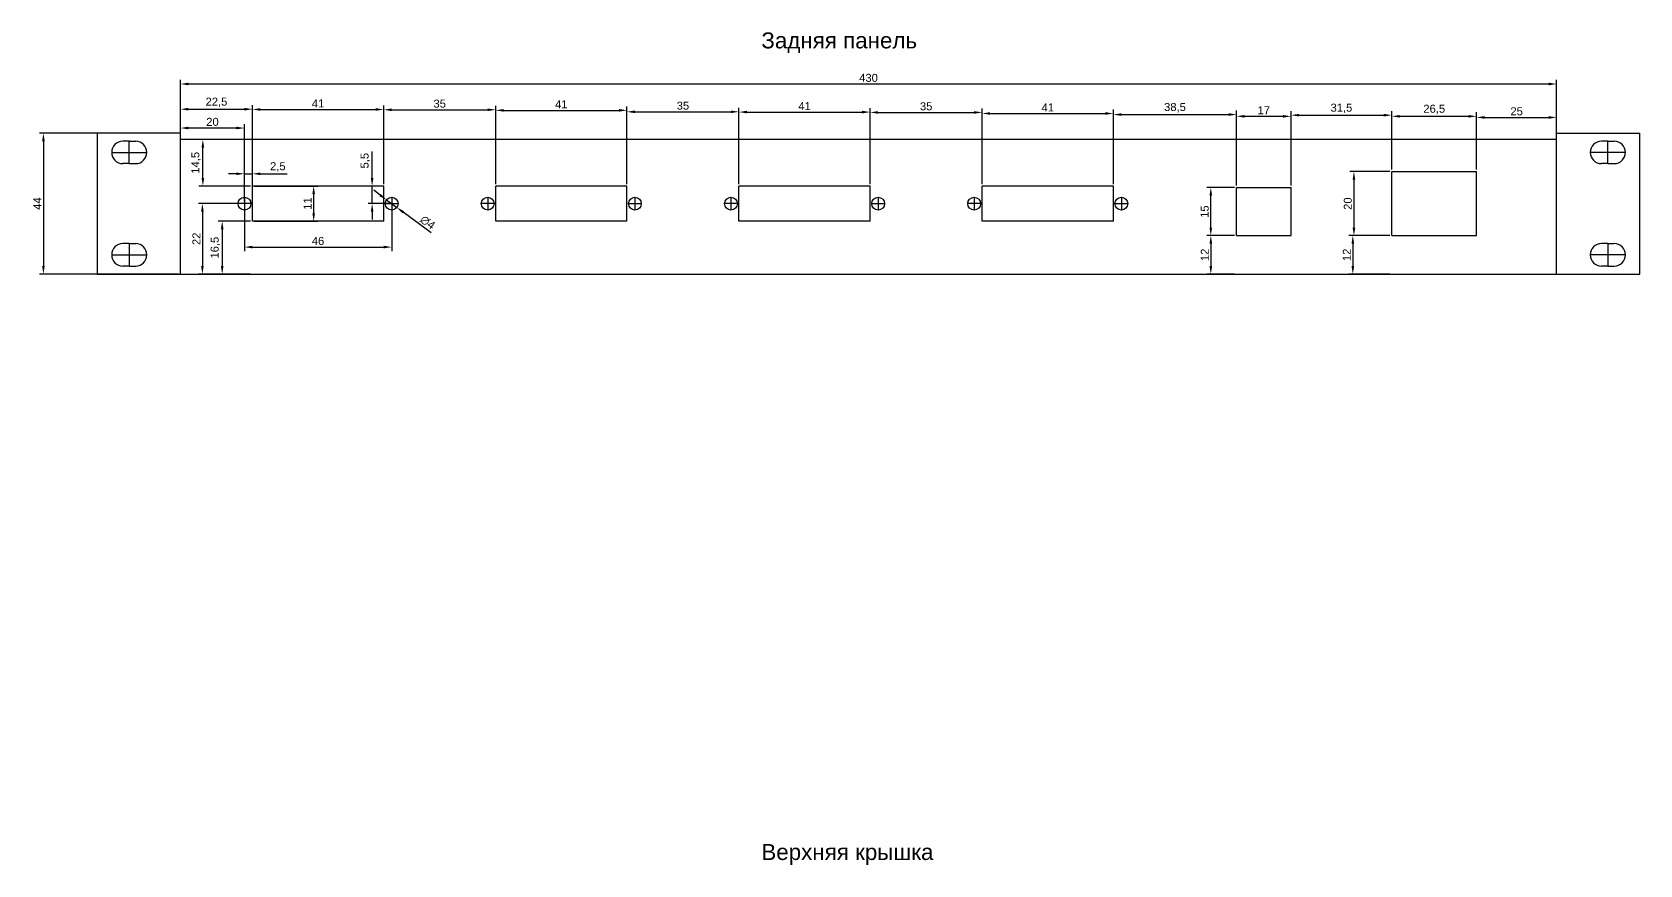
# Model space of a CAD drawing. Header units: millimetres. Extents: x 1397 to 3075, y -708 to 1076.
# Drawn here: x 2573 to 3075, y 816 to 1076 of the extents above; entities that cross this region are included whole.
import ezdxf

# ---------------------------------------------------------------- set-up
doc = ezdxf.new("R2010")
doc.units = ezdxf.units.MM
doc.layers.add('Dim', color=210, linetype='Continuous')
doc.styles.get("Standard").update_dxf_attribs({"font": 'arial.ttf'})
doc.dimstyles.new('ISO-25', dxfattribs={"dimtxt": 2.5, "dimasz": 2.5, "dimexe": 1.25, "dimexo": 0.625, "dimtad": 1, "dimtxsty": 'Standard', "dimcen": 2.5, "dimadec": 0, "dimazin": 0, "dimtfac": 1, "dimtmove": 0, "dimatfit": 3, "dimfxl": 1, "dimarcsym": 0})

# ---------------------------------------------------------------- blocks, each defined once
blk = doc.blocks.new('*D114')
at = {"layer": 'Defpoints', "color": 0, "transparency": 16777216}
for p in [(3049.19, 1059.86), (2619.19, 1042.5), (3049.19, 1044.5)]:
    blk.add_point(p, dxfattribs=at)
at = {"layer": 'Dim', "color": 0, "lineweight": -2, "transparency": 16777216}
for p, q in [((2619.19, 1043.12), (2619.19, 1061.11)), ((3049.19, 1045.12), (3049.19, 1061.11)), ((2621.69, 1059.86), (3046.69, 1059.86))]:
    blk.add_line(p, q, dxfattribs=at)
at = {"layer": 'Dim', "color": 0, "transparency": 16777216}
for points in [[(2621.69, 1060.28), (2621.69, 1059.45), (2619.19, 1059.86)], [(3046.69, 1060.28), (3046.69, 1059.45), (3049.19, 1059.86)]]:
    blk.add_solid(points, dxfattribs=at)
at = {"layer": 'Dim', "color": 0, "transparency": 16777216, "insert": (2834.19, 1061.77), "char_height": 2.5, "attachment_point": 5}
blk.add_mtext('430', dxfattribs=at)
blk = doc.blocks.new('*D115')
at = {"layer": 'Defpoints', "color": 0, "transparency": 16777216}
for p in [(2619.19, 1044.5), (2576.36, 1000.5), (2619.19, 1000.5)]:
    blk.add_point(p, dxfattribs=at)
at = {"layer": 'Dim', "color": 0, "lineweight": -2, "transparency": 16777216}
for p, q in [((2618.57, 1044.5), (2575.11, 1044.5)), ((2576.36, 1042), (2576.36, 1003)), ((2618.57, 1000.5), (2575.11, 1000.5))]:
    blk.add_line(p, q, dxfattribs=at)
at = {"layer": 'Dim', "color": 0, "transparency": 16777216}
for points in [[(2575.95, 1042), (2576.78, 1042), (2576.36, 1044.5)], [(2575.95, 1003), (2576.78, 1003), (2576.36, 1000.5)]]:
    blk.add_solid(points, dxfattribs=at)
at = {"layer": 'Dim', "color": 0, "transparency": 16777216, "insert": (2574.49, 1022.5), "char_height": 2.5, "attachment_point": 5, "rotation": 90}
blk.add_mtext('44', dxfattribs=at)
blk = doc.blocks.new('*D171')
at = {"layer": 'Defpoints', "color": 0, "transparency": 16777216}
for p in [(2966.19, 1049.77), (2949.19, 1027.5), (2966.19, 1027.5)]:
    blk.add_point(p, dxfattribs=at)
at = {"layer": 'Dim', "color": 0, "lineweight": -2, "transparency": 16777216}
for p, q in [((2949.19, 1028.12), (2949.19, 1051.02)), ((2966.19, 1028.12), (2966.19, 1051.02)), ((2951.69, 1049.77), (2963.69, 1049.77))]:
    blk.add_line(p, q, dxfattribs=at)
at = {"layer": 'Dim', "color": 0, "transparency": 16777216}
for points in [[(2951.69, 1050.18), (2951.69, 1049.35), (2949.19, 1049.77)], [(2963.69, 1050.18), (2963.69, 1049.35), (2966.19, 1049.77)]]:
    blk.add_solid(points, dxfattribs=at)
at = {"layer": 'Dim', "color": 0, "transparency": 16777216, "insert": (2957.69, 1051.65), "char_height": 2.5, "attachment_point": 5}
blk.add_mtext('17', dxfattribs=at)
blk = doc.blocks.new('*D172')
at = {"layer": 'Defpoints', "color": 0, "transparency": 16777216}
for p in [(2941.13, 1027.5), (2949.19, 1027.5), (2949.19, 1012.5)]:
    blk.add_point(p, dxfattribs=at)
at = {"layer": 'Dim', "color": 0, "lineweight": -2, "transparency": 16777216}
for p, q in [((2948.57, 1027.5), (2939.88, 1027.5)), ((2941.13, 1015), (2941.13, 1025)), ((2948.57, 1012.5), (2939.88, 1012.5))]:
    blk.add_line(p, q, dxfattribs=at)
at = {"layer": 'Dim', "color": 0, "transparency": 16777216}
for points in [[(2940.72, 1025), (2941.55, 1025), (2941.13, 1027.5)], [(2940.72, 1015), (2941.55, 1015), (2941.13, 1012.5)]]:
    blk.add_solid(points, dxfattribs=at)
at = {"layer": 'Dim', "color": 0, "transparency": 16777216, "insert": (2939.23, 1020), "char_height": 2.5, "attachment_point": 5, "rotation": 90}
blk.add_mtext('15', dxfattribs=at)
blk = doc.blocks.new('*D173')
at = {"layer": 'Defpoints', "color": 0, "transparency": 16777216}
for p in [(2949.19, 1012.5), (2941.13, 1000.5), (2949.19, 1000.5)]:
    blk.add_point(p, dxfattribs=at)
at = {"layer": 'Dim', "color": 0, "lineweight": -2, "transparency": 16777216}
for p, q in [((2948.57, 1012.5), (2939.88, 1012.5)), ((2941.13, 1010), (2941.13, 1003)), ((2948.57, 1000.5), (2939.88, 1000.5))]:
    blk.add_line(p, q, dxfattribs=at)
at = {"layer": 'Dim', "color": 0, "transparency": 16777216}
for points in [[(2940.72, 1010), (2941.55, 1010), (2941.13, 1012.5)], [(2940.72, 1003), (2941.55, 1003), (2941.13, 1000.5)]]:
    blk.add_solid(points, dxfattribs=at)
at = {"layer": 'Dim', "color": 0, "transparency": 16777216, "insert": (2939.25, 1006.5), "char_height": 2.5, "attachment_point": 5, "rotation": 90}
blk.add_mtext('12', dxfattribs=at)
blk = doc.blocks.new('DB25holl')
for p, q in [((43.5, 5.5), (2.5, 5.5)), ((2.5, -5.5), (2.5, 5.5)), ((43.5, -5.5), (43.5, 5.5)), ((2, 0), (-2, 0)), ((0, 2), (0, -2)), ((46, 2), (46, -2)), ((44, 0), (48, 0)), ((43.5, -5.5), (2.5, -5.5))]:
    blk.add_line(p, q)
for centre in [(0, 0), (46, 0)]:
    blk.add_circle(centre, 2)
blk = doc.blocks.new('*D263')
at = {"layer": 'Defpoints', "color": 0, "transparency": 16777216}
for p in [(2641.69, 1051.99), (2619.19, 1022.5), (2641.69, 1017)]:
    blk.add_point(p, dxfattribs=at)
at = {"layer": 'Dim', "color": 0, "lineweight": -2, "transparency": 16777216}
for p, q in [((2619.19, 1023.12), (2619.19, 1053.24)), ((2621.69, 1051.99), (2639.19, 1051.99)), ((2641.69, 1017.62), (2641.69, 1053.24))]:
    blk.add_line(p, q, dxfattribs=at)
at = {"layer": 'Dim', "color": 0, "transparency": 16777216}
for points in [[(2621.69, 1052.41), (2621.69, 1051.57), (2619.19, 1051.99)], [(2639.19, 1052.41), (2639.19, 1051.57), (2641.69, 1051.99)]]:
    blk.add_solid(points, dxfattribs=at)
at = {"layer": 'Dim', "color": 0, "transparency": 16777216, "insert": (2630.44, 1054.12), "char_height": 2.5, "attachment_point": 5}
blk.add_mtext('22,5', dxfattribs=at)
blk = doc.blocks.new('*D264')
at = {"layer": 'Defpoints', "color": 0, "transparency": 16777216}
for p in [(2639.19, 1022.5), (2626.05, 1000.5), (2639.19, 1000.5)]:
    blk.add_point(p, dxfattribs=at)
at = {"layer": 'Dim', "color": 0, "lineweight": -2, "transparency": 16777216}
for p, q in [((2638.57, 1022.5), (2624.8, 1022.5)), ((2626.05, 1020), (2626.05, 1003)), ((2638.57, 1000.5), (2624.8, 1000.5))]:
    blk.add_line(p, q, dxfattribs=at)
at = {"layer": 'Dim', "color": 0, "transparency": 16777216}
for points in [[(2625.63, 1020), (2626.46, 1020), (2626.05, 1022.5)], [(2625.63, 1003), (2626.46, 1003), (2626.05, 1000.5)]]:
    blk.add_solid(points, dxfattribs=at)
at = {"layer": 'Dim', "color": 0, "transparency": 16777216, "insert": (2624.17, 1011.5), "char_height": 2.5, "attachment_point": 5, "rotation": 90}
blk.add_mtext('22', dxfattribs=at)
blk = doc.blocks.new('*D266')
at = {"layer": 'Defpoints', "color": 0, "transparency": 16777216}
for p in [(2619.19, 1046.11), (2619.19, 1022.5), (2639.19, 1022.5)]:
    blk.add_point(p, dxfattribs=at)
at = {"layer": 'Dim', "color": 0, "lineweight": -2, "transparency": 16777216}
for p, q in [((2619.19, 1023.12), (2619.19, 1047.36)), ((2636.69, 1046.11), (2621.69, 1046.11)), ((2639.19, 1023.12), (2639.19, 1047.36))]:
    blk.add_line(p, q, dxfattribs=at)
at = {"layer": 'Dim', "color": 0, "transparency": 16777216}
for points in [[(2621.69, 1046.53), (2621.69, 1045.7), (2619.19, 1046.11)], [(2636.69, 1046.53), (2636.69, 1045.7), (2639.19, 1046.11)]]:
    blk.add_solid(points, dxfattribs=at)
at = {"layer": 'Dim', "color": 0, "transparency": 16777216, "insert": (2629.19, 1048.02), "char_height": 2.5, "attachment_point": 5}
blk.add_mtext('20', dxfattribs=at)
blk = doc.blocks.new('*D267')
at = {"layer": 'Defpoints', "color": 0, "transparency": 16777216}
for p in [(2682.69, 1051.9), (2641.69, 1028), (2682.69, 1028)]:
    blk.add_point(p, dxfattribs=at)
at = {"layer": 'Dim', "color": 0, "lineweight": -2, "transparency": 16777216}
for p, q in [((2641.69, 1028.62), (2641.69, 1053.15)), ((2644.19, 1051.9), (2680.19, 1051.9)), ((2682.69, 1028.62), (2682.69, 1053.15))]:
    blk.add_line(p, q, dxfattribs=at)
at = {"layer": 'Dim', "color": 0, "transparency": 16777216}
for points in [[(2644.19, 1052.32), (2644.19, 1051.49), (2641.69, 1051.9)], [(2680.19, 1052.32), (2680.19, 1051.49), (2682.69, 1051.9)]]:
    blk.add_solid(points, dxfattribs=at)
at = {"layer": 'Dim', "color": 0, "transparency": 16777216, "insert": (2662.19, 1053.78), "char_height": 2.5, "attachment_point": 5}
blk.add_mtext('41', dxfattribs=at)
blk = doc.blocks.new('*D268')
at = {"layer": 'Defpoints', "color": 0, "transparency": 16777216}
for p in [(2639.19, 1022.5), (2685.19, 1022.5), (2685.19, 1008.92)]:
    blk.add_point(p, dxfattribs=at)
at = {"layer": 'Dim', "color": 0, "lineweight": -2, "transparency": 16777216}
for p, q in [((2639.19, 1021.88), (2639.19, 1007.67)), ((2685.19, 1021.88), (2685.19, 1007.67)), ((2641.69, 1008.92), (2682.69, 1008.92))]:
    blk.add_line(p, q, dxfattribs=at)
at = {"layer": 'Dim', "color": 0, "transparency": 16777216}
for points in [[(2641.69, 1009.34), (2641.69, 1008.51), (2639.19, 1008.92)], [(2682.69, 1009.34), (2682.69, 1008.51), (2685.19, 1008.92)]]:
    blk.add_solid(points, dxfattribs=at)
at = {"layer": 'Dim', "color": 0, "transparency": 16777216, "insert": (2662.19, 1010.82), "char_height": 2.5, "attachment_point": 5}
blk.add_mtext('46', dxfattribs=at)
blk = doc.blocks.new('*D269')
at = {"layer": 'Defpoints', "color": 0, "transparency": 16777216}
for p in [(2641.69, 1017), (2632.23, 1000.5), (2641.69, 1000.5)]:
    blk.add_point(p, dxfattribs=at)
at = {"layer": 'Dim', "color": 0, "lineweight": -2, "transparency": 16777216}
for p, q in [((2641.07, 1017), (2630.98, 1017)), ((2632.23, 1014.5), (2632.23, 1003)), ((2641.07, 1000.5), (2630.98, 1000.5))]:
    blk.add_line(p, q, dxfattribs=at)
at = {"layer": 'Dim', "color": 0, "transparency": 16777216}
for points in [[(2631.81, 1014.5), (2632.65, 1014.5), (2632.23, 1017)], [(2631.81, 1003), (2632.65, 1003), (2632.23, 1000.5)]]:
    blk.add_solid(points, dxfattribs=at)
at = {"layer": 'Dim', "color": 0, "transparency": 16777216, "insert": (2630.1, 1008.75), "char_height": 2.5, "attachment_point": 5, "rotation": 90}
blk.add_mtext('16,5', dxfattribs=at)
blk = doc.blocks.new('*D270')
at = {"layer": 'Defpoints', "color": 0, "transparency": 16777216}
for p in [(2641.69, 1028), (2660.81, 1028), (2641.69, 1017)]:
    blk.add_point(p, dxfattribs=at)
at = {"layer": 'Dim', "color": 0, "lineweight": -2, "transparency": 16777216}
for p, q in [((2642.32, 1028), (2662.06, 1028)), ((2660.81, 1019.5), (2660.81, 1025.5)), ((2642.32, 1017), (2662.06, 1017))]:
    blk.add_line(p, q, dxfattribs=at)
at = {"layer": 'Dim', "color": 0, "transparency": 16777216}
for points in [[(2660.4, 1025.5), (2661.23, 1025.5), (2660.81, 1028)], [(2660.4, 1019.5), (2661.23, 1019.5), (2660.81, 1017)]]:
    blk.add_solid(points, dxfattribs=at)
at = {"layer": 'Dim', "color": 0, "transparency": 16777216, "insert": (2658.93, 1022.5), "char_height": 2.5, "attachment_point": 5, "rotation": 90}
blk.add_mtext('11', dxfattribs=at)
blk = doc.blocks.new('*D271')
at = {"layer": 'Defpoints', "color": 0, "transparency": 16777216}
for p in [(2626.19, 1042.5), (2641.69, 1042.5), (2641.69, 1028)]:
    blk.add_point(p, dxfattribs=at)
at = {"layer": 'Dim', "color": 0, "lineweight": -2, "transparency": 16777216}
for p, q in [((2641.07, 1042.5), (2624.94, 1042.5)), ((2626.19, 1030.5), (2626.19, 1040)), ((2641.07, 1028), (2624.94, 1028))]:
    blk.add_line(p, q, dxfattribs=at)
at = {"layer": 'Dim', "color": 0, "transparency": 16777216}
for points in [[(2625.77, 1040), (2626.61, 1040), (2626.19, 1042.5)], [(2625.77, 1030.5), (2626.61, 1030.5), (2626.19, 1028)]]:
    blk.add_solid(points, dxfattribs=at)
at = {"layer": 'Dim', "color": 0, "transparency": 16777216, "insert": (2624.06, 1035.25), "char_height": 2.5, "attachment_point": 5, "rotation": 90}
blk.add_mtext('14,5', dxfattribs=at)
blk = doc.blocks.new('*D272')
at = {"layer": 'Defpoints', "color": 0, "transparency": 16777216}
for p in [(2683.59, 1023.69), (2686.8, 1021.31)]:
    blk.add_point(p, dxfattribs=at)
at = {"layer": 'Dim', "color": 0, "lineweight": -2, "transparency": 16777216}
for p, q in [((2681.58, 1025.18), (2679.57, 1026.67)), ((2683.59, 1023.69), (2686.8, 1021.31)), ((2697.5, 1013.36), (2688.8, 1019.82))]:
    blk.add_line(p, q, dxfattribs=at)
at = {"layer": 'Dim', "color": 0, "transparency": 16777216}
for points in [[(2681.83, 1025.52), (2681.33, 1024.85), (2683.59, 1023.69)], [(2689.05, 1020.15), (2688.55, 1019.48), (2686.8, 1021.31)]]:
    blk.add_solid(points, dxfattribs=at)
at = {"layer": 'Dim', "color": 0, "transparency": 16777216, "insert": (2696.43, 1016.61), "char_height": 2.5, "attachment_point": 5, "rotation": 323.3951}
blk.add_mtext('∅4', dxfattribs=at)
blk = doc.blocks.new('*D273')
at = {"layer": 'Defpoints', "color": 0, "transparency": 16777216}
for p in [(2641.69, 1031.82), (2641.69, 1028), (2639.19, 1022.5)]:
    blk.add_point(p, dxfattribs=at)
at = {"layer": 'Dim', "color": 0, "lineweight": -2, "transparency": 16777216}
for p, q in [((2636.69, 1031.82), (2634.19, 1031.82)), ((2639.19, 1023.12), (2639.19, 1033.07)), ((2639.19, 1031.82), (2641.69, 1031.82)), ((2641.69, 1028.62), (2641.69, 1033.07)), ((2644.19, 1031.82), (2652.55, 1031.82))]:
    blk.add_line(p, q, dxfattribs=at)
at = {"layer": 'Dim', "color": 0, "transparency": 16777216}
for points in [[(2636.69, 1032.23), (2636.69, 1031.4), (2639.19, 1031.82)], [(2644.19, 1032.23), (2644.19, 1031.4), (2641.69, 1031.82)]]:
    blk.add_solid(points, dxfattribs=at)
at = {"layer": 'Dim', "color": 0, "transparency": 16777216, "insert": (2649.62, 1033.94), "char_height": 2.5, "attachment_point": 5}
blk.add_mtext('2,5', dxfattribs=at)
blk = doc.blocks.new('*D275')
at = {"layer": 'Defpoints', "color": 0, "transparency": 16777216}
for p in [(2679.07, 1028), (2682.69, 1028), (2685.19, 1022.5)]:
    blk.add_point(p, dxfattribs=at)
at = {"layer": 'Dim', "color": 0, "lineweight": -2, "transparency": 16777216}
for p, q in [((2679.07, 1030.5), (2679.07, 1038.82)), ((2682.07, 1028), (2677.82, 1028)), ((2679.07, 1022.5), (2679.07, 1028)), ((2684.57, 1022.5), (2677.82, 1022.5)), ((2679.07, 1020), (2679.07, 1017.5))]:
    blk.add_line(p, q, dxfattribs=at)
at = {"layer": 'Dim', "color": 0, "transparency": 16777216}
for points in [[(2678.65, 1030.5), (2679.49, 1030.5), (2679.07, 1028)], [(2678.65, 1020), (2679.49, 1020), (2679.07, 1022.5)]]:
    blk.add_solid(points, dxfattribs=at)
at = {"layer": 'Dim', "color": 0, "transparency": 16777216, "insert": (2676.95, 1035.91), "char_height": 2.5, "attachment_point": 5, "rotation": 90}
blk.add_mtext('5,5', dxfattribs=at)
blk = doc.blocks.new('*D276')
at = {"layer": 'Defpoints', "color": 0, "transparency": 16777216}
for p in [(2717.69, 1051.8), (2682.69, 1028), (2717.69, 1028)]:
    blk.add_point(p, dxfattribs=at)
at = {"layer": 'Dim', "color": 0, "lineweight": -2, "transparency": 16777216}
for p, q in [((2682.69, 1028.62), (2682.69, 1053.05)), ((2685.19, 1051.8), (2715.19, 1051.8)), ((2717.69, 1028.62), (2717.69, 1053.05))]:
    blk.add_line(p, q, dxfattribs=at)
at = {"layer": 'Dim', "color": 0, "transparency": 16777216}
for points in [[(2685.19, 1052.22), (2685.19, 1051.39), (2682.69, 1051.8)], [(2715.19, 1052.22), (2715.19, 1051.39), (2717.69, 1051.8)]]:
    blk.add_solid(points, dxfattribs=at)
at = {"layer": 'Dim', "color": 0, "transparency": 16777216, "insert": (2700.19, 1053.71), "char_height": 2.5, "attachment_point": 5}
blk.add_mtext('35', dxfattribs=at)
blk = doc.blocks.new('*D277')
at = {"layer": 'Defpoints', "color": 0, "transparency": 16777216}
for p in [(2758.69, 1051.63), (2717.69, 1028), (2758.69, 1028)]:
    blk.add_point(p, dxfattribs=at)
at = {"layer": 'Dim', "color": 0, "lineweight": -2, "transparency": 16777216}
for p, q in [((2717.69, 1028.62), (2717.69, 1052.88)), ((2720.19, 1051.63), (2756.19, 1051.63)), ((2758.69, 1028.62), (2758.69, 1052.88))]:
    blk.add_line(p, q, dxfattribs=at)
at = {"layer": 'Dim', "color": 0, "transparency": 16777216}
for points in [[(2720.19, 1052.05), (2720.19, 1051.22), (2717.69, 1051.63)], [(2756.19, 1052.05), (2756.19, 1051.22), (2758.69, 1051.63)]]:
    blk.add_solid(points, dxfattribs=at)
at = {"layer": 'Dim', "color": 0, "transparency": 16777216, "insert": (2738.19, 1053.51), "char_height": 2.5, "attachment_point": 5}
blk.add_mtext('41', dxfattribs=at)
blk = doc.blocks.new('*D278')
at = {"layer": 'Defpoints', "color": 0, "transparency": 16777216}
for p in [(2793.69, 1051.17), (2758.69, 1028), (2793.69, 1028)]:
    blk.add_point(p, dxfattribs=at)
at = {"layer": 'Dim', "color": 0, "lineweight": -2, "transparency": 16777216}
for p, q in [((2758.69, 1028.62), (2758.69, 1052.42)), ((2761.19, 1051.17), (2791.19, 1051.17)), ((2793.69, 1028.62), (2793.69, 1052.42))]:
    blk.add_line(p, q, dxfattribs=at)
at = {"layer": 'Dim', "color": 0, "transparency": 16777216}
for points in [[(2761.19, 1051.59), (2761.19, 1050.76), (2758.69, 1051.17)], [(2791.19, 1051.59), (2791.19, 1050.76), (2793.69, 1051.17)]]:
    blk.add_solid(points, dxfattribs=at)
at = {"layer": 'Dim', "color": 0, "transparency": 16777216, "insert": (2776.19, 1053.08), "char_height": 2.5, "attachment_point": 5}
blk.add_mtext('35', dxfattribs=at)
blk = doc.blocks.new('*D279')
at = {"layer": 'Defpoints', "color": 0, "transparency": 16777216}
for p in [(2834.69, 1051.09), (2793.69, 1028), (2834.69, 1028)]:
    blk.add_point(p, dxfattribs=at)
at = {"layer": 'Dim', "color": 0, "lineweight": -2, "transparency": 16777216}
for p, q in [((2793.69, 1028.62), (2793.69, 1052.34)), ((2796.19, 1051.09), (2832.19, 1051.09)), ((2834.69, 1028.62), (2834.69, 1052.34))]:
    blk.add_line(p, q, dxfattribs=at)
at = {"layer": 'Dim', "color": 0, "transparency": 16777216}
for points in [[(2796.19, 1051.51), (2796.19, 1050.68), (2793.69, 1051.09)], [(2832.19, 1051.51), (2832.19, 1050.68), (2834.69, 1051.09)]]:
    blk.add_solid(points, dxfattribs=at)
at = {"layer": 'Dim', "color": 0, "transparency": 16777216, "insert": (2814.19, 1052.97), "char_height": 2.5, "attachment_point": 5}
blk.add_mtext('41', dxfattribs=at)
blk = doc.blocks.new('*D280')
at = {"layer": 'Defpoints', "color": 0, "transparency": 16777216}
for p in [(2869.69, 1050.98), (2834.69, 1028), (2869.69, 1028)]:
    blk.add_point(p, dxfattribs=at)
at = {"layer": 'Dim', "color": 0, "lineweight": -2, "transparency": 16777216}
for p, q in [((2834.69, 1028.62), (2834.69, 1052.23)), ((2837.19, 1050.98), (2867.19, 1050.98)), ((2869.69, 1028.62), (2869.69, 1052.23))]:
    blk.add_line(p, q, dxfattribs=at)
at = {"layer": 'Dim', "color": 0, "transparency": 16777216}
for points in [[(2837.19, 1051.39), (2837.19, 1050.56), (2834.69, 1050.98)], [(2867.19, 1051.39), (2867.19, 1050.56), (2869.69, 1050.98)]]:
    blk.add_solid(points, dxfattribs=at)
at = {"layer": 'Dim', "color": 0, "transparency": 16777216, "insert": (2852.19, 1052.88), "char_height": 2.5, "attachment_point": 5}
blk.add_mtext('35', dxfattribs=at)
blk = doc.blocks.new('*D281')
at = {"layer": 'Defpoints', "color": 0, "transparency": 16777216}
for p in [(2910.69, 1050.65), (2869.69, 1028), (2910.69, 1028)]:
    blk.add_point(p, dxfattribs=at)
at = {"layer": 'Dim', "color": 0, "lineweight": -2, "transparency": 16777216}
for p, q in [((2869.69, 1028.62), (2869.69, 1051.9)), ((2872.19, 1050.65), (2908.19, 1050.65)), ((2910.69, 1028.62), (2910.69, 1051.9))]:
    blk.add_line(p, q, dxfattribs=at)
at = {"layer": 'Dim', "color": 0, "transparency": 16777216}
for points in [[(2872.19, 1051.07), (2872.19, 1050.24), (2869.69, 1050.65)], [(2908.19, 1051.07), (2908.19, 1050.24), (2910.69, 1050.65)]]:
    blk.add_solid(points, dxfattribs=at)
at = {"layer": 'Dim', "color": 0, "transparency": 16777216, "insert": (2890.19, 1052.53), "char_height": 2.5, "attachment_point": 5}
blk.add_mtext('41', dxfattribs=at)
blk = doc.blocks.new('*D282')
at = {"layer": 'Defpoints', "color": 0, "transparency": 16777216}
for p in [(2949.19, 1050.32), (2910.69, 1028), (2949.19, 1027.5)]:
    blk.add_point(p, dxfattribs=at)
at = {"layer": 'Dim', "color": 0, "lineweight": -2, "transparency": 16777216}
for p, q in [((2910.69, 1028.63), (2910.69, 1051.57)), ((2913.19, 1050.32), (2946.69, 1050.32)), ((2949.19, 1028.12), (2949.19, 1051.57))]:
    blk.add_line(p, q, dxfattribs=at)
at = {"layer": 'Dim', "color": 0, "transparency": 16777216}
for points in [[(2913.19, 1050.73), (2913.19, 1049.9), (2910.69, 1050.32)], [(2946.69, 1050.73), (2946.69, 1049.9), (2949.19, 1050.32)]]:
    blk.add_solid(points, dxfattribs=at)
at = {"layer": 'Dim', "color": 0, "transparency": 16777216, "insert": (2929.94, 1052.44), "char_height": 2.5, "attachment_point": 5}
blk.add_mtext('38,5', dxfattribs=at)
blk = doc.blocks.new('PWR_hole')
for p, q in [((-26.5, 20), (0, 20)), ((-26.5, 0), (-26.5, 20)), ((0, 0), (0, 20)), ((-26.5, 0), (0, 0))]:
    blk.add_line(p, q)
blk = doc.blocks.new('*D284')
at = {"layer": 'Defpoints', "color": 0, "transparency": 16777216}
for p in [(2997.69, 1050.12), (2997.69, 1032.5), (2966.19, 1027.5)]:
    blk.add_point(p, dxfattribs=at)
at = {"layer": 'Dim', "color": 0, "lineweight": -2, "transparency": 16777216}
for p, q in [((2966.19, 1028.12), (2966.19, 1051.37)), ((2968.69, 1050.12), (2995.19, 1050.12)), ((2997.69, 1033.12), (2997.69, 1051.37))]:
    blk.add_line(p, q, dxfattribs=at)
at = {"layer": 'Dim', "color": 0, "transparency": 16777216}
for points in [[(2968.69, 1050.53), (2968.69, 1049.7), (2966.19, 1050.12)], [(2995.19, 1050.53), (2995.19, 1049.7), (2997.69, 1050.12)]]:
    blk.add_solid(points, dxfattribs=at)
at = {"layer": 'Dim', "color": 0, "transparency": 16777216, "insert": (2981.94, 1052.24), "char_height": 2.5, "attachment_point": 5}
blk.add_mtext('31,5', dxfattribs=at)
blk = doc.blocks.new('*D285')
at = {"layer": 'Defpoints', "color": 0, "transparency": 16777216}
for p in [(3024.19, 1049.77), (2997.69, 1032.5), (3024.19, 1032.5)]:
    blk.add_point(p, dxfattribs=at)
at = {"layer": 'Dim', "color": 0, "lineweight": -2, "transparency": 16777216}
for p, q in [((2997.69, 1033.12), (2997.69, 1051.02)), ((3024.19, 1033.12), (3024.19, 1051.02)), ((3000.19, 1049.77), (3021.69, 1049.77))]:
    blk.add_line(p, q, dxfattribs=at)
at = {"layer": 'Dim', "color": 0, "transparency": 16777216}
for points in [[(3000.19, 1050.18), (3000.19, 1049.35), (2997.69, 1049.77)], [(3021.69, 1050.18), (3021.69, 1049.35), (3024.19, 1049.77)]]:
    blk.add_solid(points, dxfattribs=at)
at = {"layer": 'Dim', "color": 0, "transparency": 16777216, "insert": (3010.94, 1051.9), "char_height": 2.5, "attachment_point": 5}
blk.add_mtext('26,5', dxfattribs=at)
blk = doc.blocks.new('*D286')
at = {"layer": 'Defpoints', "color": 0, "transparency": 16777216}
for p in [(3049.19, 1049.42), (3024.19, 1032.5), (3049.19, 1032.5)]:
    blk.add_point(p, dxfattribs=at)
at = {"layer": 'Dim', "color": 0, "lineweight": -2, "transparency": 16777216}
for p, q in [((3024.19, 1033.12), (3024.19, 1050.67)), ((3049.19, 1033.12), (3049.19, 1050.67)), ((3026.69, 1049.42), (3046.69, 1049.42))]:
    blk.add_line(p, q, dxfattribs=at)
at = {"layer": 'Dim', "color": 0, "transparency": 16777216}
for points in [[(3026.69, 1049.84), (3026.69, 1049), (3024.19, 1049.42)], [(3046.69, 1049.84), (3046.69, 1049), (3049.19, 1049.42)]]:
    blk.add_solid(points, dxfattribs=at)
at = {"layer": 'Dim', "color": 0, "transparency": 16777216, "insert": (3036.69, 1051.32), "char_height": 2.5, "attachment_point": 5}
blk.add_mtext('25', dxfattribs=at)
blk = doc.blocks.new('*D287')
at = {"layer": 'Defpoints', "color": 0, "transparency": 16777216}
for p in [(2997.69, 1032.5), (2985.85, 1012.5), (2997.69, 1012.5)]:
    blk.add_point(p, dxfattribs=at)
at = {"layer": 'Dim', "color": 0, "lineweight": -2, "transparency": 16777216}
for p, q in [((2997.07, 1032.5), (2984.6, 1032.5)), ((2985.85, 1030), (2985.85, 1015)), ((2997.07, 1012.5), (2984.6, 1012.5))]:
    blk.add_line(p, q, dxfattribs=at)
at = {"layer": 'Dim', "color": 0, "transparency": 16777216}
for points in [[(2985.44, 1030), (2986.27, 1030), (2985.85, 1032.5)], [(2985.44, 1015), (2986.27, 1015), (2985.85, 1012.5)]]:
    blk.add_solid(points, dxfattribs=at)
at = {"layer": 'Dim', "color": 0, "transparency": 16777216, "insert": (2983.95, 1022.5), "char_height": 2.5, "attachment_point": 5, "rotation": 90}
blk.add_mtext('20', dxfattribs=at)
blk = doc.blocks.new('*D288')
at = {"layer": 'Defpoints', "color": 0, "transparency": 16777216}
for p in [(2997.69, 1012.5), (2985.5, 1000.5), (2997.69, 1000.5)]:
    blk.add_point(p, dxfattribs=at)
at = {"layer": 'Dim', "color": 0, "lineweight": -2, "transparency": 16777216}
for p, q in [((2997.07, 1012.5), (2984.25, 1012.5)), ((2985.5, 1010), (2985.5, 1003)), ((2997.07, 1000.5), (2984.25, 1000.5))]:
    blk.add_line(p, q, dxfattribs=at)
at = {"layer": 'Dim', "color": 0, "transparency": 16777216}
for points in [[(2985.09, 1010), (2985.92, 1010), (2985.5, 1012.5)], [(2985.09, 1003), (2985.92, 1003), (2985.5, 1000.5)]]:
    blk.add_solid(points, dxfattribs=at)
at = {"layer": 'Dim', "color": 0, "transparency": 16777216, "insert": (2983.62, 1006.5), "char_height": 2.5, "attachment_point": 5, "rotation": 90}
blk.add_mtext('12', dxfattribs=at)

msp = doc.modelspace()

# ---------------------------------------------------------------- linework, layer by layer
for p, q in [((2593.19087, 1044.5), (2593.19087, 1000.5)), ((2619.19087, 1044.5), (2593.19087, 1044.5)), ((2603.19397, 1042), (2601.19397, 1042)), ((2603.19397, 1042), (2605.19397, 1042)), ((2603.19397, 1035), (2603.19397, 1042)), ((2619.19087, 1000.5), (2619.19087, 1044.5)), ((3049.19087, 1042.5), (2619.19087, 1042.5)), ((3049.19087, 1000.5), (3049.19087, 1044.5)), ((3049.19087, 1044.5), (3075.19087, 1044.5)), ((3065.18776, 1042), (3063.18776, 1042)), ((3065.18776, 1035), (3065.18776, 1042)), ((3065.18776, 1042), (3067.18776, 1042)), ((3075.19087, 1000.5), (3075.19087, 1044.5)), ((2597.69397, 1038.5), (2608.69397, 1038.5)), ((2603.19397, 1035), (2601.19397, 1035)), ((2603.19397, 1035), (2605.19397, 1035)), ((3070.68776, 1038.5), (3059.68776, 1038.5)), ((3065.18776, 1035), (3063.18776, 1035)), ((3065.18776, 1035), (3067.18776, 1035)), ((2949.19087, 1027.5), (2966.19087, 1027.5)), ((2949.19087, 1012.5), (2949.19087, 1027.5)), ((2966.19087, 1012.5), (2966.19087, 1027.5)), ((2603.19397, 1010), (2601.19397, 1010)), ((2603.19397, 1010), (2605.19397, 1010)), ((2603.19397, 1010), (2603.19397, 1003)), ((2949.19087, 1012.5), (2966.19087, 1012.5)), ((3065.18776, 1010), (3063.18776, 1010)), ((3065.18776, 1010), (3065.18776, 1003)), ((3065.18776, 1010), (3067.18776, 1010)), ((2597.69397, 1006.5), (2608.69397, 1006.5)), ((3070.68776, 1006.5), (3059.68776, 1006.5)), ((2593.19087, 1000.5), (3075.19087, 1000.5)), ((2603.19397, 1003), (2601.19397, 1003)), ((2603.19397, 1003), (2605.19397, 1003)), ((3065.18776, 1003), (3063.18776, 1003)), ((3065.18776, 1003), (3067.18776, 1003))]:
    msp.add_line(p, q)
for centre, start, end in [((2601.19397, 1038.5), 90, 270), ((2605.19397, 1038.5), 270, 90), ((3063.18776, 1038.5), 90, 270), ((3067.18776, 1038.5), 270, 90), ((2601.19397, 1006.5), 90, 270), ((2605.19397, 1006.5), 270, 90), ((3063.18776, 1006.5), 90, 270), ((3067.18776, 1006.5), 270, 90)]:
    msp.add_arc(centre, 3.5, start, end)

# ---------------------------------------------------------------- block references
for name, p in [('PWR_hole', (3024.19087, 1012.5)), ('DB25holl', (2639.19087, 1022.5)), ('DB25holl', (2715.19087, 1022.5)), ('DB25holl', (2791.19087, 1022.5)), ('DB25holl', (2867.19087, 1022.5))]:
    msp.add_blockref(name, p)

# ---------------------------------------------------------------- texts
at = {"char_height": 5, "attachment_point": 1}
for s, insert in [('Задняя панель', (2800.69595, 1075.97839)), ('Верхняя крышка', (2800.69595, 822.4819))]:
    msp.add_mtext_dynamic_manual_height_columns(s, width=57.1827514, gutter_width=12.5, heights=[0], dxfattribs=dict(at, insert=insert))

# ---------------------------------------------------------------- dimensions: what is measured, and where the dimension line sits
at = {"layer": 'Dim'}
for base, p1, p2, picture, middle in [((3049.19087, 1059.86443), (2619.19087, 1042.5), (3049.19087, 1044.5), '*D114', (2834.19087, 1059.86443)), ((2641.69087, 1051.99159), (2619.19087, 1022.5), (2641.69087, 1017), '*D263', (2630.44087, 1051.99159)), ((2966.19087, 1049.76807), (2949.19087, 1027.5), (2966.19087, 1027.5), '*D171', (2957.69087, 1049.76807)), ((2685.19087, 1008.92328), (2639.19087, 1022.5), (2685.19087, 1022.5), '*D268', (2662.19087, 1008.92328))]:
    dim = msp.add_linear_dim(base=base, p1=p1, p2=p2, dimstyle='ISO-25', dxfattribs=at)
    dim.commit()
    dim.dimension.update_dxf_attribs({"geometry": picture, "text_midpoint": middle, "dimtype": 160})
for base, p1, p2, picture, middle in [((2682.69087, 1051.90465), (2641.69087, 1028), (2682.69087, 1028), '*D267', (2662.19087, 1053.78477)), ((2717.69087, 1051.80396), (2682.69087, 1028), (2717.69087, 1028), '*D276', (2700.19087, 1053.70624)), ((2758.69087, 1051.63442), (2717.69087, 1028), (2758.69087, 1028), '*D277', (2738.19087, 1053.51454)), ((2793.69087, 1051.17371), (2758.69087, 1028), (2793.69087, 1028), '*D278', (2776.19087, 1053.076)), ((2834.69087, 1051.09188), (2793.69087, 1028), (2834.69087, 1028), '*D279', (2814.19087, 1052.972)), ((2869.69087, 1050.97595), (2834.69087, 1028), (2869.69087, 1028), '*D280', (2852.19087, 1052.87824)), ((2910.69087, 1050.65383), (2869.69087, 1028), (2910.69087, 1028), '*D281', (2890.19087, 1052.53394)), ((2949.19087, 1050.31742), (2910.69087, 1028), (2949.19087, 1027.5), '*D282', (2929.94087, 1052.44481)), ((2997.69087, 1050.11741), (2966.19087, 1027.5), (2997.69087, 1032.5), '*D284', (2981.94087, 1052.24479)), ((3024.19087, 1049.76807), (2997.69087, 1032.5), (3024.19087, 1032.5), '*D285', (3010.94087, 1051.89546)), ((3049.19087, 1049.41874), (3024.19087, 1032.5), (3049.19087, 1032.5), '*D286', (3036.69087, 1051.32017)), ((2619.19087, 1046.1142), (2639.19087, 1022.5), (2619.19087, 1022.5), '*D266', (2629.19087, 1048.01563)), ((2641.69087, 1031.81614), (2639.19087, 1022.5), (2641.69087, 1028), '*D273', (2649.62231, 1033.94353))]:
    dim = msp.add_linear_dim(base=base, p1=p1, p2=p2, dimstyle='ISO-25', dxfattribs=at)
    dim.commit()
    dim.dimension.update_dxf_attribs({"geometry": picture, "text_midpoint": middle})
for base, p1, p2, picture, middle in [((2576.36278, 1000.5), (2619.19087, 1044.5), (2619.19087, 1000.5), '*D115', (2574.48778, 1022.5)), ((2626.19007, 1042.5), (2641.69087, 1028), (2641.69087, 1042.5), '*D271', (2624.06268, 1035.25)), ((2985.85334, 1012.5), (2997.69087, 1032.5), (2997.69087, 1012.5), '*D287', (2983.95191, 1022.5)), ((2660.81176, 1028), (2641.69087, 1017), (2641.69087, 1028), '*D270', (2658.93164, 1022.5)), ((2941.13398, 1027.5), (2949.19087, 1012.5), (2949.19087, 1027.5), '*D172', (2939.23255, 1020)), ((2626.04814, 1000.5), (2639.19087, 1022.5), (2639.19087, 1000.5), '*D264', (2624.16802, 1011.5)), ((2632.22873, 1000.5), (2641.69087, 1017), (2641.69087, 1000.5), '*D269', (2630.10134, 1008.75)), ((2941.13398, 1000.5), (2949.19087, 1012.5), (2949.19087, 1000.5), '*D173', (2939.25386, 1006.5))]:
    dim = msp.add_linear_dim(base=base, p1=p1, p2=p2, angle=90, dimstyle='ISO-25', dxfattribs=at)
    dim.commit()
    dim.dimension.update_dxf_attribs({"geometry": picture, "text_midpoint": middle})
for base, p1, p2, picture, middle in [((2679.07133, 1028), (2685.19087, 1022.5), (2682.69087, 1028), '*D275', (2679.07133, 1035.91013)), ((2985.50363, 1000.5), (2997.69087, 1012.5), (2997.69087, 1000.5), '*D288', (2985.50363, 1006.5))]:
    dim = msp.add_linear_dim(base=base, p1=p1, p2=p2, angle=90, dimstyle='ISO-25', dxfattribs=at)
    dim.commit()
    dim.dimension.update_dxf_attribs({"geometry": picture, "text_midpoint": middle, "dimtype": 160})
dim = msp.add_diameter_dim_2p(p1=(2683.58534, 1023.69259), p2=(2686.7964, 1021.30741), dimstyle='ISO-25', dxfattribs=at)
dim.commit()
dim.dimension.update_dxf_attribs({"geometry": '*D272', "text_midpoint": (2695.25377, 1015.02528), "dimtype": 163})

doc.saveas('drawing.dxf')
